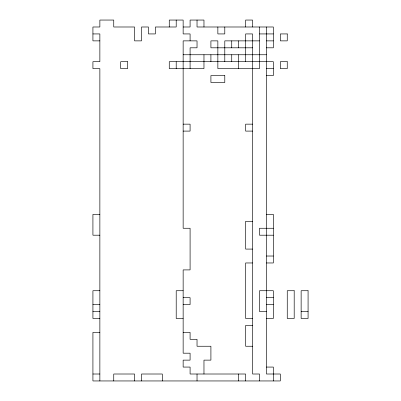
<?xml version="1.0" encoding="UTF-8"?>
<svg xmlns="http://www.w3.org/2000/svg" width="401" height="401" viewBox="0 0 401 401"><rect width="100%" height="100%" fill="white"/><g stroke="black" fill="none" stroke-linecap="round" stroke-linejoin="round"><path stroke-width="0.6" d="M183.147 26.992L190.089 26.992L190.089 20.05L203.969 20.05L203.969 26.992M92.922 33.93L99.864 33.93L99.864 61.694L92.922 61.694L92.922 68.631L99.864 68.631L99.864 380.95M259.492 33.93L273.372 33.93M99.864 40.872L92.922 40.872L92.922 26.992L99.864 26.992L99.864 20.05L113.744 20.05L113.744 26.992L134.566 26.992L134.566 40.872L141.508 40.872L141.508 26.992L148.445 26.992L148.445 33.93L155.387 33.93L155.387 26.992L176.209 26.992L176.209 20.05M259.492 40.872L224.791 40.872L224.791 61.694M266.434 40.872L273.372 40.872M252.555 47.809L210.911 47.809L210.911 40.872L217.853 40.872L217.853 68.631L259.492 68.631L259.492 26.992M266.434 47.809L273.372 47.809L273.372 26.992L197.031 26.992L197.031 20.05M183.147 54.752L266.434 54.752M266.434 68.631L273.372 68.631M266.434 75.573L273.372 75.573L273.372 61.694L169.267 61.694L169.267 68.631L203.969 68.631L203.969 54.752M183.147 124.155L190.089 124.155L190.089 131.097L183.147 131.097M252.555 124.155L245.612 124.155L245.612 131.097L252.555 131.097M99.864 214.38L92.922 214.38L92.922 235.202L99.864 235.202M266.434 214.38L273.372 214.38L273.372 262.966L266.434 262.966M252.555 221.322L245.612 221.322L245.612 249.081L252.555 249.081M273.372 228.259L259.492 228.259L259.492 235.202L273.372 235.202M266.434 256.023L273.372 256.023M252.555 262.966L245.612 262.966L245.612 318.484L252.555 318.484M99.864 290.725L92.922 290.725L92.922 318.484L99.864 318.484M183.147 290.725L176.209 290.725L176.209 318.484L183.147 318.484M183.147 297.667L190.089 297.667L190.089 304.605L183.147 304.605M266.434 297.667L273.372 297.667M92.922 304.605L99.864 304.605M266.434 304.605L273.372 304.605M92.922 311.547L99.864 311.547M266.434 311.547L259.492 311.547L259.492 290.725L273.372 290.725L273.372 318.484L266.434 318.484M301.136 311.547L308.078 311.547M252.555 325.427L245.612 325.427L245.612 346.248L252.555 346.248M99.864 332.369L92.922 332.369L92.922 380.95L280.314 380.95L280.314 374.008L266.434 374.008L266.434 26.992M183.147 332.369L190.089 332.369L190.089 339.306L197.031 339.306L197.031 346.248L210.911 346.248L210.911 360.128L203.969 360.128L203.969 374.008M266.434 367.07L273.372 367.07L273.372 380.95M92.922 374.008L99.864 374.008M259.492 380.95L259.492 374.008L252.555 374.008L252.555 33.93L245.612 33.93L245.612 61.694M252.555 26.992L252.555 20.05L245.612 20.05L245.612 26.992M245.612 380.95L245.612 374.008L190.089 374.008L190.089 367.07L183.147 367.07L183.147 360.128L190.089 360.128L190.089 353.191L183.147 353.191L183.147 269.903L190.089 269.903L190.089 228.259L183.147 228.259L183.147 40.872L197.031 40.872L197.031 47.809L190.089 47.809L190.089 68.631M238.67 40.872L238.67 47.809M238.67 54.752L238.67 68.631M238.67 374.008L238.67 380.95M231.733 40.872L231.733 47.809M231.733 54.752L231.733 61.694M224.791 26.992L224.791 33.93L217.853 33.93L217.853 26.992M210.911 54.752L210.911 61.694M197.031 374.008L197.031 380.95M190.089 40.872L190.089 33.93L183.147 33.93L183.147 20.05L169.267 20.05L169.267 26.992M176.209 61.694L176.209 68.631M162.33 380.95L162.33 374.008L141.508 374.008L141.508 380.95M134.566 380.95L134.566 374.008L113.744 374.008L113.744 380.95M287.256 33.93L280.314 33.93L280.314 40.872L287.256 40.872L287.256 33.93M127.628 61.694L120.686 61.694L120.686 68.631L127.628 68.631L127.628 61.694M287.256 61.694L280.314 61.694L280.314 68.631L287.256 68.631L287.256 61.694M224.791 75.573L210.911 75.573L210.911 82.516L224.791 82.516L224.791 75.573M294.194 290.725L287.256 290.725L287.256 318.484L294.194 318.484L294.194 290.725M308.078 290.725L301.136 290.725L301.136 318.484L308.078 318.484L308.078 290.725"/></g></svg>
